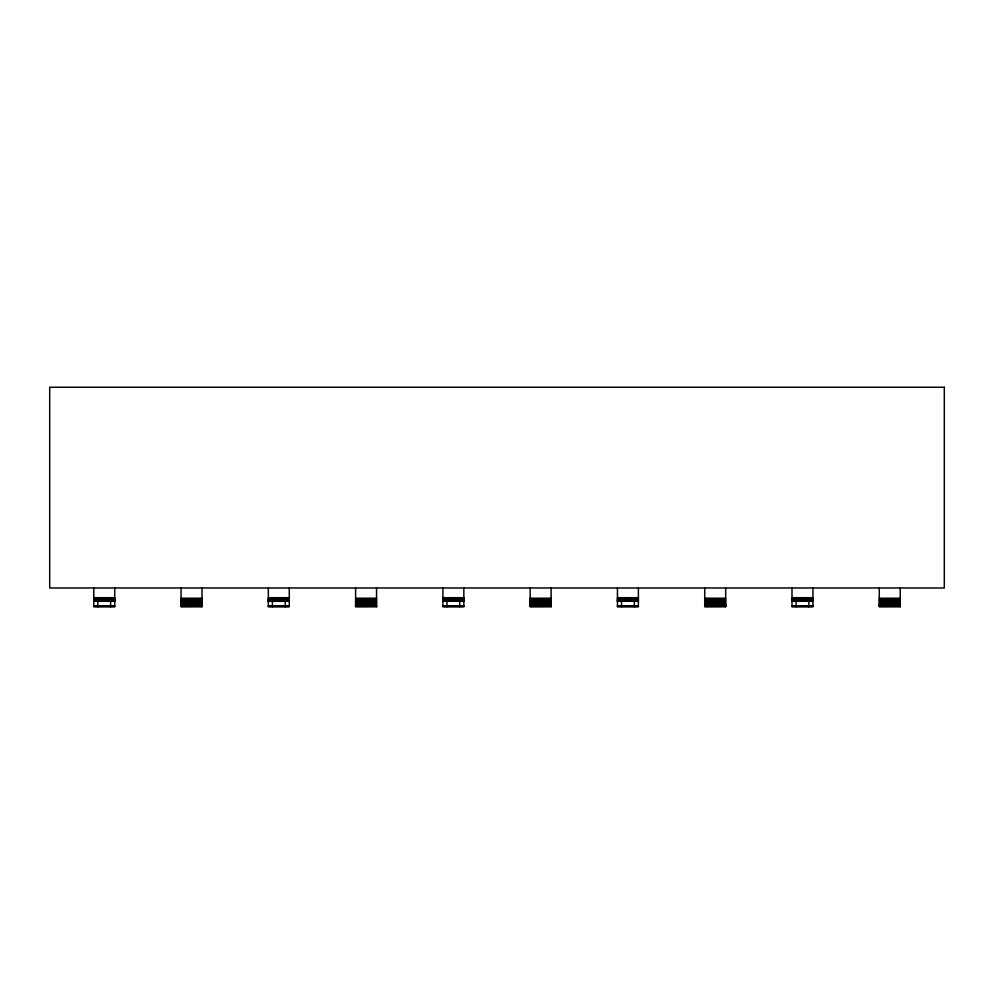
<?xml version="1.0" encoding="UTF-8"?>
<svg xmlns="http://www.w3.org/2000/svg" width="994" height="994" viewBox="0 0 994 994"><rect width="100%" height="100%" fill="white"/><g stroke="black" fill="none" stroke-linecap="round" stroke-linejoin="round"><path stroke-width="1.49" d="M93.771 597.692L114.72 597.692M268.33 597.692L289.279 597.692M442.889 597.692L463.838 597.692M617.448 597.692L638.396 597.692M791.994 597.692L812.943 597.692M181.057 598.214L202.006 598.214M355.603 598.214L376.552 598.214M530.162 598.214L551.111 598.214M704.721 598.214L725.67 598.214M879.28 598.214L900.229 598.214M93.771 598.425L114.72 598.425M268.33 598.425L289.279 598.425M442.889 598.425L463.838 598.425M617.448 598.425L638.396 598.425M791.994 598.425L812.943 598.425M93.771 599.121L114.72 599.121M268.33 599.121L289.279 599.121M442.889 599.121L463.838 599.121M617.448 599.121L638.396 599.121M791.994 599.121L812.943 599.121M181.057 599.469L202.006 599.469M355.603 599.469L376.552 599.469M530.162 599.469L551.111 599.469M704.721 599.469L725.67 599.469M879.28 599.469L900.229 599.469M93.771 599.742L114.72 599.742M268.33 599.742L289.279 599.742M442.889 599.742L463.838 599.742M617.448 599.742L638.396 599.742M791.994 599.742L812.943 599.742M93.771 600.277L114.72 600.277M268.33 600.277L289.279 600.277M442.889 600.277L463.838 600.277M617.448 600.277L638.396 600.277M791.994 600.277L812.943 600.277M93.771 600.711L114.72 600.711M181.057 600.687L202.006 600.687M268.33 600.711L289.279 600.711M355.603 600.687L376.552 600.687M442.889 600.711L463.838 600.711M530.162 600.687L551.111 600.687M617.448 600.711L638.396 600.711M704.721 600.687L725.67 600.687M791.994 600.711L812.943 600.711M879.28 600.687L900.229 600.687M93.771 601.035L114.72 601.233M268.33 601.233L289.279 601.035M442.889 601.233L463.838 601.035M617.448 601.035L638.396 601.233M791.994 601.233L812.943 601.035M93.771 601.295L114.72 601.295M268.33 601.295L289.279 601.295M442.889 601.295L463.838 601.295M617.448 601.295L638.396 601.295M791.994 601.295L812.943 601.295M181.057 601.842L202.006 601.842M355.603 601.842L376.552 601.842M530.162 601.842L551.111 601.842M704.721 601.842L725.67 601.842M879.28 601.842L900.229 601.842M181.057 602.911L202.006 602.911M355.603 602.911L376.552 602.911M530.162 602.911L551.111 602.911M704.721 602.911L725.67 602.911M879.28 602.911L900.229 602.911M181.057 603.88L202.006 603.88M355.603 603.88L376.552 603.88M530.162 603.88L551.111 603.88M704.721 603.88L725.67 603.88M879.28 603.88L900.229 603.88M181.057 604.725L202.006 604.725M355.603 604.725L376.552 604.725M530.162 604.725L551.111 604.725M704.721 604.725L725.67 604.725M879.28 604.725L900.229 604.725M181.057 605.433L202.006 605.433M355.603 605.433L376.552 605.433M530.162 605.433L551.111 605.433M704.721 605.433L725.67 605.433M879.28 605.433L900.229 605.433M93.771 606.005L114.72 606.005M181.057 606.005L202.006 606.005M268.33 606.005L289.279 606.005M355.603 606.005L376.552 606.005M442.889 606.005L463.838 606.005M530.162 606.005L551.111 606.005M617.448 606.005L638.396 606.005M704.721 606.005L725.67 606.005M791.994 606.005L812.943 606.005M879.28 606.005L900.229 606.005M93.771 606.415L114.72 606.415M181.057 606.415L202.006 606.415M268.33 606.415L289.279 606.415M355.603 606.415L376.552 606.415M442.889 606.415L463.838 606.415M530.162 606.415L551.111 606.415M617.448 606.415L638.396 606.415M704.721 606.415L725.67 606.415M791.994 606.415L812.943 606.415M879.28 606.415L900.229 606.415M202.006 606.663L181.057 606.75L181.057 587.988M376.552 606.663L355.603 606.75L355.603 587.988M551.111 606.663L530.162 606.75L530.162 587.988M725.67 606.663L704.721 606.75L704.721 587.988M900.229 606.663L879.28 606.75L879.28 587.988M900.229 587.988L900.229 606.75M812.943 587.988L812.943 606.75L791.994 606.75L791.994 587.988M808.88 601.295L808.88 606.75M796.07 601.295L796.07 606.75M725.67 587.988L725.67 606.75M638.396 587.988L638.396 606.75L617.448 606.75L617.448 587.988M634.321 601.295L634.321 606.75M621.511 601.295L621.511 606.75M551.111 587.988L551.111 606.75M463.838 587.988L463.838 606.75L442.889 606.75L442.889 587.988M459.762 601.295L459.762 606.75M446.952 601.295L446.952 606.75M376.552 587.988L376.552 606.75M289.279 587.988L289.279 606.75L268.33 606.75L268.33 587.988M285.203 601.295L285.203 606.75M272.406 601.295L272.406 606.75M202.006 587.988L202.006 606.75M114.72 587.988L114.72 606.75L93.771 606.75L93.771 587.988M110.657 601.295L110.657 606.75M97.847 601.295L97.847 606.75M944.3 387.25L49.7 387.25L49.7 587.988L944.3 587.988L944.3 387.25"/></g></svg>
